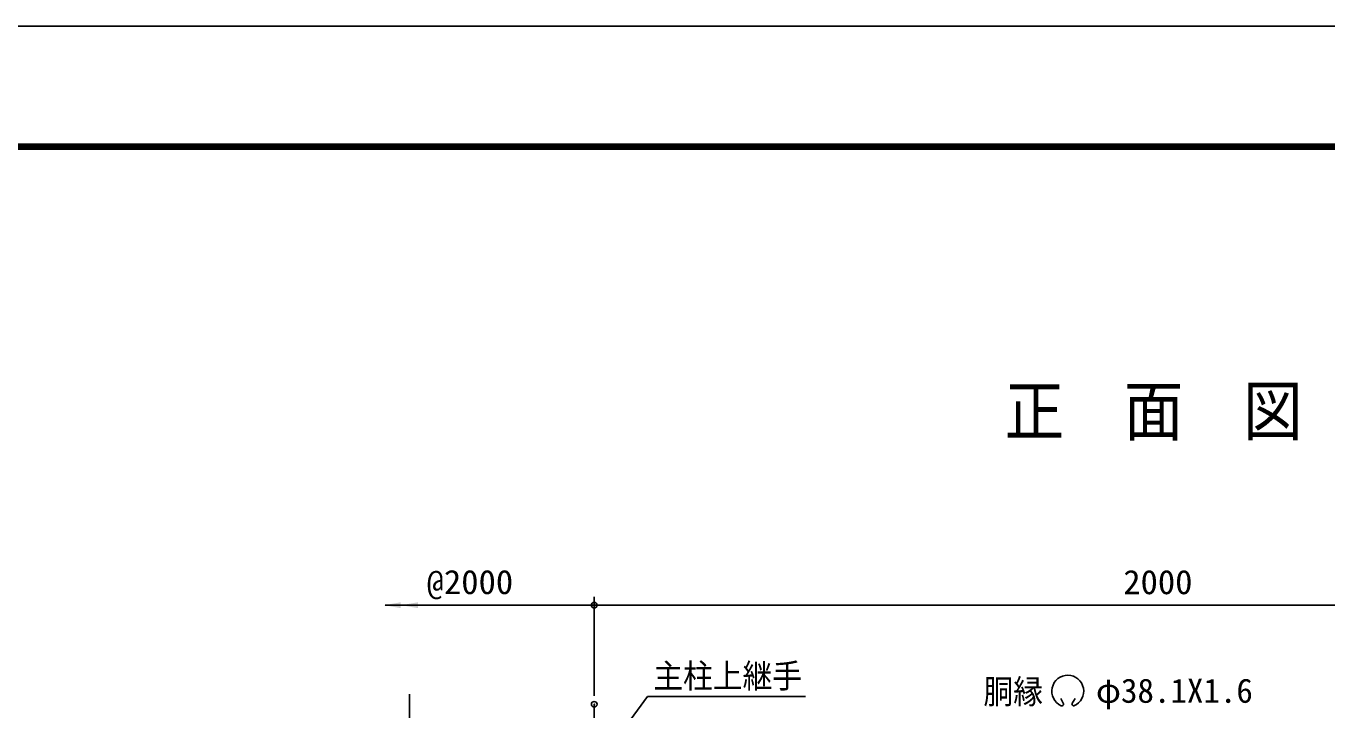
# Model space of a CAD drawing. Units: millimetres, scale not verified. Extents: x -5012 to 5012, y -3544 to 3544.
# Drawn here: x -2740 to -417, y 2324 to 3544 of the extents above; entities that cross this region are included whole.
import ezdxf
from ezdxf.enums import TextEntityAlignment as Align

# ---------------------------------------------------------------- set-up
doc = ezdxf.new("R2010")
doc.units = ezdxf.units.MM
doc.header["$LTSCALE"] = 20
doc.header["$PDMODE"] = 32
doc.header["$PDSIZE"] = 10
doc.linetypes.add('USER2', pattern=[2, 1.25, -0.25, 0.25, -0.25])
for name, color, linetype, lineweight in [('0-4_5寸法', 1, 'Continuous', 25), ('0-7_3パネル', 4, 'Continuous', 25), ('0-9_6文字', 1, 'Continuous', 25), ('0-A_中心線', 1, 'USER2', 25), ('0-C_0', 7, 'Continuous', 25)]:
    doc.layers.add(name, color=color, linetype=linetype, lineweight=lineweight)
doc.layers.add('0-5_DEFPOINTS', color=7, linetype='Continuous')
doc.styles.add('ＭＳ ゴシック', font='')
doc.styles.get('ＭＳ ゴシック').set_extended_font_data('MS Gothic')

msp = doc.modelspace()

# ---------------------------------------------------------------- linework, layer by layer
at = {"layer": '0-4_5寸法'}
for p, q in [((-1667.64, 2510.52), (-2098.89, 2510.52)), ((-1636.95, 2510.52), (-2068.2, 2510.52)), ((-1725.5, 2348.7), (-1725.5, 2525.52)), ((244.5, 2510.52), (-1695.5, 2510.52))]:
    msp.add_line(p, q, dxfattribs=at)
at = {"layer": '0-4_5寸法', "color": 3}
for p, q in [((-887.64, 2334.52), (-892.23, 2344.36)), ((-887.64, 2334.52), (-892.23, 2344.36)), ((-872.54, 2334.5), (-867.11, 2343.91)), ((-872.54, 2334.5), (-867.11, 2343.91))]:
    msp.add_line(p, q, dxfattribs=at)
at = {"layer": '0-4_5寸法'}
msp.add_lwpolyline([(-1348.31, 2347.81), (-1630.35, 2347.81), (-1715.01, 2232.53)], dxfattribs=at)
at = {"layer": '0-4_5寸法', "color": 3}
for centre, radius, start, end in [((-880.09, 2357.17), 28.5, 292.92895, 245.65735), ((-890.59, 2333.96), 3, 245.55066, 10.6575), ((-890.59, 2333.96), 3, 245.55066, 10.6575), ((-869.59, 2333.95), 3, 169.34241, 276.63708), ((-869.59, 2333.95), 3, 169.34241, 276.63708)]:
    msp.add_arc(centre, radius, start, end, dxfattribs=at)
at = {"layer": '0-4_5寸法'}
for points in [[(-2100.89, 2510.52), (-2070.89, 2515.73), (-2070.89, 2505.31)], [(-2070.2, 2510.52), (-2040.2, 2515.73), (-2040.2, 2505.31)]]:
    msp.add_solid(points, dxfattribs=at)
at = {"layer": '0-5_DEFPOINTS'}
for p in [(-1725.5, 2510.52), (-1725.5, 2333.7)]:
    msp.add_point(p, dxfattribs=at)
at = {"layer": '0-7_3パネル'}
msp.add_line((-2055.15, 2351.88), (-2055.15, 1436.94), dxfattribs=at)
at = {"layer": '0-A_中心線'}
msp.add_line((-1725.5, 2333.7), (-1725.15, 119.45), dxfattribs=at)
at = {"layer": '0-C_0', "color": 3}
msp.add_lwpolyline([(-5011.88, 3543.75), (5011.87, 3543.75), (5011.87, -3543.75), (-5011.88, -3543.75)], close=True, dxfattribs=at)
at = {"layer": '0-C_0'}
for points in [[(-4674.38, 3332.81), (4674.37, 3332.81), (4674.37, -3332.81), (-4674.38, -3332.81)], [(-4672.27, 3330.7), (4672.27, 3330.7), (4672.27, -3330.7), (-4672.27, -3330.7)], [(-4670.16, 3328.59), (4670.16, 3328.59), (4670.16, -3328.59), (-4670.16, -3328.59)], [(-4668.05, 3326.48), (4668.05, 3326.48), (4668.05, -3326.48), (-4668.05, -3326.48)], [(-4665.94, 3324.37), (4665.94, 3324.37), (4665.94, -3324.38), (-4665.94, -3324.38)]]:
    msp.add_lwpolyline(points, close=True, dxfattribs=at)

# ---------------------------------------------------------------- texts
at = {"layer": '0-4_5寸法', "color": 3, "style": 'ＭＳ ゴシック'}
for s, width, p in [('@2000', 1.05, (-2024.65, 2517.33)), ('2000', 1.05, (-781, 2517.19)), ('主柱上継手', 0.9, (-1619.97, 2349.75)), ('胴縁\u3000\u3000', 0.9, (-1030.61, 2321.82))]:
    msp.add_text(s, height=43.26, dxfattribs=dict(at, width=width)).set_placement(p, align=Align.BOTTOM_LEFT)
msp.add_text('φ38.1X1.6', height=43.26, dxfattribs=at).set_placement((-829.78, 2323.45), align=Align.BOTTOM_LEFT)
at = {"layer": '0-9_6文字', "color": 7, "style": 'ＭＳ ゴシック', "width": 0.9}
msp.add_text('正\u3000面\u3000図', height=86.66, dxfattribs=at).set_placement((-992.73, 2787.73), align=Align.BOTTOM_LEFT)

doc.saveas('drawing.dxf')
